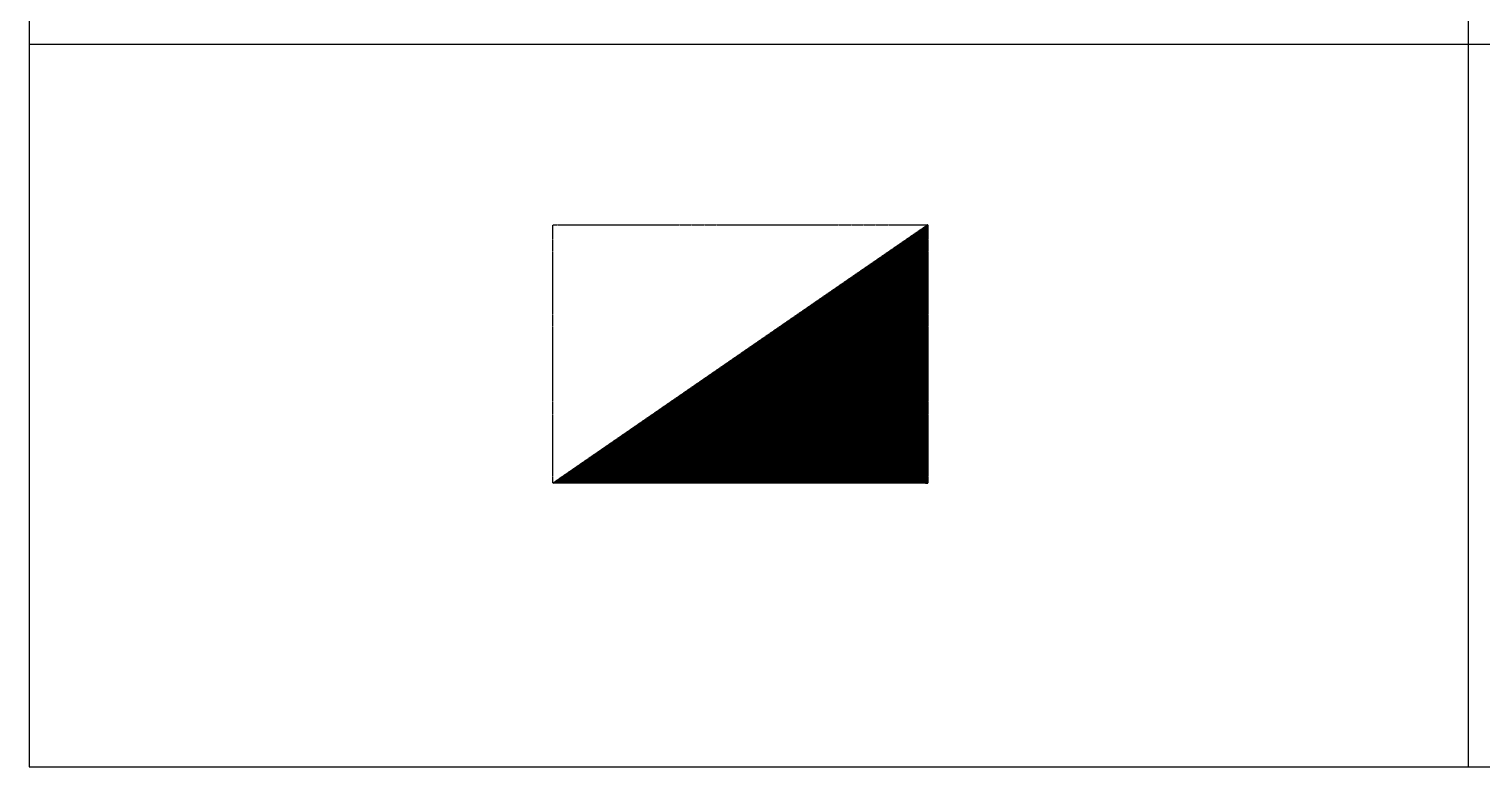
# Model space of a CAD drawing. Header units: inches. Extents: x -106706990 to 300603, y -86718466 to 1728185.
# Drawn here: x 52437 to 54601, y 2691 to 3790 of the extents above; entities that cross this region are included whole.
import ezdxf

# ---------------------------------------------------------------- set-up
doc = ezdxf.new("R2010")
doc.units = ezdxf.units.IN
doc.header["$MEASUREMENT"] = 0
doc.linetypes.add('HIDDEN', pattern=[0.375, 0.25, -0.125])
doc.layers.add('ELECT', color=6, linetype='Continuous')
doc.layers.add('LAMPU', color=7, linetype='Continuous')

# ---------------------------------------------------------------- blocks, each defined once
blk = doc.blocks.new('DB G')
at = {"layer": 'ELECT', "linetype": 'HIDDEN'}
h = blk.add_hatch(dxfattribs=at)
h.set_pattern_fill('ANSI31', color=3)
h.paths.add_polyline_path([(13841.4, 40815.3), (13841.4, 41200.3), (13282.8, 40815.3)])
at = {"layer": 'ELECT', "color": 7, "linetype": 'HIDDEN'}
blk.add_line((13841.4, 41200.3), (13282.8, 40815.3), dxfattribs=at)
blk.add_lwpolyline([(13282.8, 41200.3), (13841.4, 41200.3), (13841.4, 40815.3), (13282.8, 40815.3)], close=True, dxfattribs=at)

msp = doc.modelspace()

# ---------------------------------------------------------------- linework, layer by layer
at = {"layer": 'LAMPU', "color": 1}
for p, q in [((54580.4, 9381), (54580.4, 2690.8)), ((52436.6, 8521.6), (52436.6, 2690.8)), ((52436.6, 3768), (63412.1, 3768)), ((52436.6, 2690.8), (63412.1, 2690.8))]:
    msp.add_line(p, q, dxfattribs=at)

# ---------------------------------------------------------------- block references
at = {"color": 7, "linetype": 'HIDDEN'}
msp.add_blockref('DB G', (39934.1, -37701.7), dxfattribs=at)

doc.saveas('drawing.dxf')
